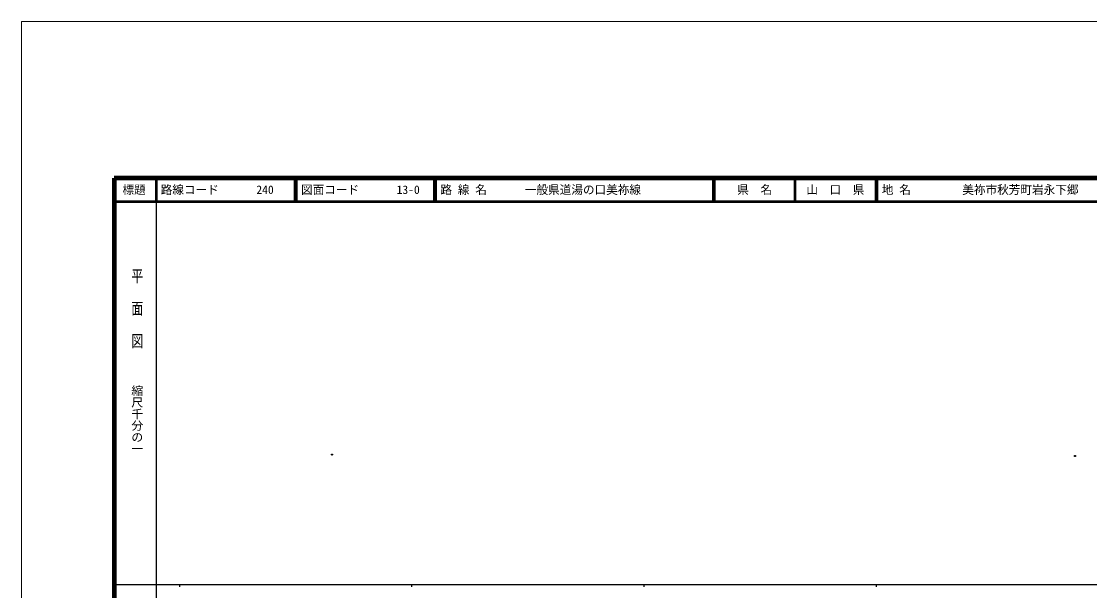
# Model space of a CAD drawing. Units: millimetres on the paper, with parts at other scales. Extents: x 0 to 700, y -48 to 448.
# Drawn here: x 0 to 459.8, y 202.4 to 447.5 of the extents above; entities that cross this region are included whole.
import ezdxf
from ezdxf.enums import TextEntityAlignment as Align

# ---------------------------------------------------------------- set-up
doc = ezdxf.new("R2010")
doc.units = ezdxf.units.MM
doc.header["$PDMODE"] = 32
doc.header["$PDSIZE"] = 0.5
doc.layers.add('M-OTRS', color=6, linetype='Continuous')
doc.layers.add('M-TTL-TXT', color=7, linetype='Continuous')
for name, color, linetype, lineweight in [('M-TTL-BAND', 7, 'Continuous', 25), ('M-TTL-LINE', 7, 'Continuous', 50), ('S-TTL', 2, 'Continuous', 50), ('作業レイヤ1', 7, 'Continuous', 13)]:
    doc.layers.add(name, color=color, linetype=linetype, lineweight=lineweight)
doc.styles.add('@ＭＳ ゴシック', font='')
doc.styles.add('ＭＳ ゴシック', font='')
doc.styles.get('@ＭＳ ゴシック').set_extended_font_data('@MS Gothic')
doc.styles.get('ＭＳ ゴシック').set_extended_font_data('MS Gothic')

msp = doc.modelspace()

# ---------------------------------------------------------------- linework, layer by layer
at = {"layer": 'M-OTRS'}
for p in [(133.73, 260.984), (453.517, 260.342)]:
    msp.add_point(p, dxfattribs=at)
at = {"layer": 'M-TTL-BAND'}
for p, q in [((58, 370), (58, 20)), ((40, 205), (579, 205)), ((68, 205), (68, 204)), ((168, 205), (168, 204)), ((268, 205), (268, 204)), ((368, 205), (368, 204))]:
    msp.add_line(p, q, dxfattribs=at)
at = {"layer": 'M-TTL-LINE'}
for p, q in [((58, 380), (58, 370)), ((117.75, 380), (117.75, 370)), ((118.25, 380), (118.25, 370)), ((177.75, 380), (177.75, 370)), ((178.25, 380), (178.25, 370)), ((297.75, 380), (297.75, 370)), ((298.25, 380), (298.25, 370)), ((333, 380), (333, 370)), ((367.75, 380), (367.75, 370)), ((368.25, 380), (368.25, 370)), ((40, 370), (680, 370))]:
    msp.add_line(p, q, dxfattribs=at)
at = {"layer": 'S-TTL', "lineweight": 140}
for p, q in [((40, 380), (40, 20)), ((680, 380), (40, 380))]:
    msp.add_line(p, q, dxfattribs=at)
at = {"layer": '作業レイヤ1'}
msp.add_lwpolyline([(0, -47.5), (700, -47.5), (700, 447.5), (0, 447.5)], close=True, dxfattribs=at)

# ---------------------------------------------------------------- texts
at = {"layer": 'M-TTL-BAND', "style": '@ＭＳ ゴシック', "width": 1.4}
msp.add_text('平  面  図', height=3.666, rotation=270, dxfattribs=at).set_placement((49.777, 306.475), align=Align.MIDDLE_RIGHT)
at = {"layer": 'M-TTL-BAND', "style": '@ＭＳ ゴシック'}
msp.add_text('縮尺千分の一', height=3.666, rotation=270, dxfattribs=at).set_placement((49.777, 261.03), align=Align.MIDDLE_RIGHT)
at = {"layer": 'M-TTL-TXT', "style": 'ＭＳ ゴシック'}
for s, p in [('標題', (48.5, 375)), ('県\u3000名', (315.625, 375)), ('山\u3000口\u3000県', (350.375, 375))]:
    msp.add_text(s, height=3.666, dxfattribs=at).set_placement(p, align=Align.MIDDLE_CENTER)
for s, p in [('路線コード', (60, 375)), ('図面コード', (120.38, 375)), ('路 線 名', (180.38, 375)), ('一般県道湯の口美祢線', (216.734, 375)), ('地 名', (370.38, 375)), ('美祢市秋芳町岩永下郷', (405.024, 375)), ('240', (101.142, 375)), ('13-0', (161.521, 375))]:
    msp.add_text(s, height=3.666, dxfattribs=at).set_placement(p, align=Align.MIDDLE_LEFT)

doc.saveas('drawing.dxf')
